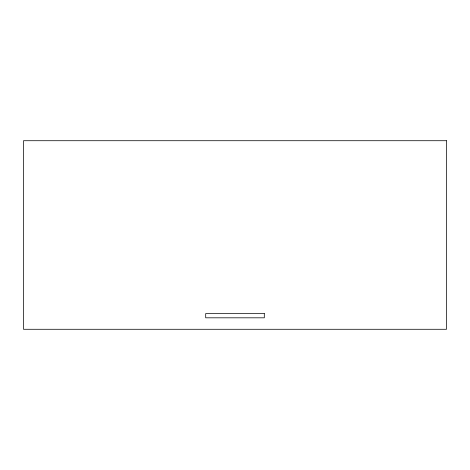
<?xml version="1.0" encoding="UTF-8"?>
<svg xmlns="http://www.w3.org/2000/svg" width="470" height="470" viewBox="0 0 470 470"><rect width="100%" height="100%" fill="white"/><g stroke="black" fill="none" stroke-linecap="round" stroke-linejoin="round"><path stroke-width="0.7" d="M446.5 140.718L23.5 140.718L23.5 329.282L446.5 329.282L446.5 140.718M264.305 313.566L205.696 313.566L205.696 317.814L264.305 317.814L264.305 313.566"/></g></svg>
